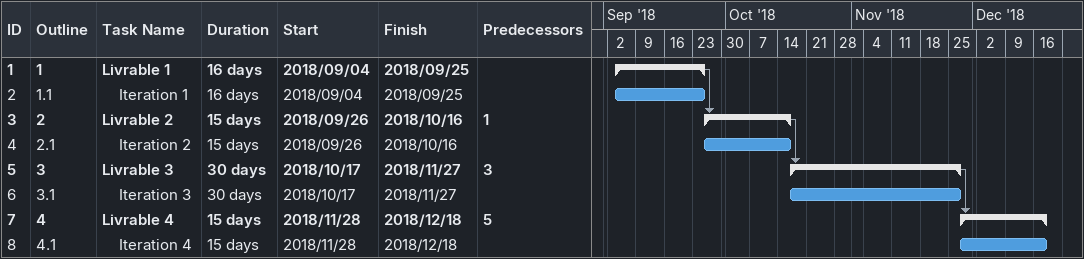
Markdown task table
| ID | WBS | Task | Duration | Start | Finish | Predecessors |
|---|---|---|---|---|---|---|
| 1 | 1 | **Livrable 1** | 16d | 2018-09-04 | 2018-09-25 |  |
| 2 | 1.1 | Iteration 1 | 16d | 2018-09-04 | 2018-09-25 |  |
| 3 | 2 | **Livrable 2** | 15d | 2018-09-26 | 2018-10-16 | 1 |
| 4 | 2.1 | Iteration 2 | 15d | 2018-09-26 | 2018-10-16 |  |
| 5 | 3 | **Livrable 3** | 30d | 2018-10-17 | 2018-11-27 | 3 |
| 6 | 3.1 | Iteration 3 | 30d | 2018-10-17 | 2018-11-27 |  |
| 7 | 4 | **Livrable 4** | 15d | 2018-11-28 | 2018-12-18 | 5 |
| 8 | 4.1 | Iteration 4 | 15d | 2018-11-28 | 2018-12-18 |  |
